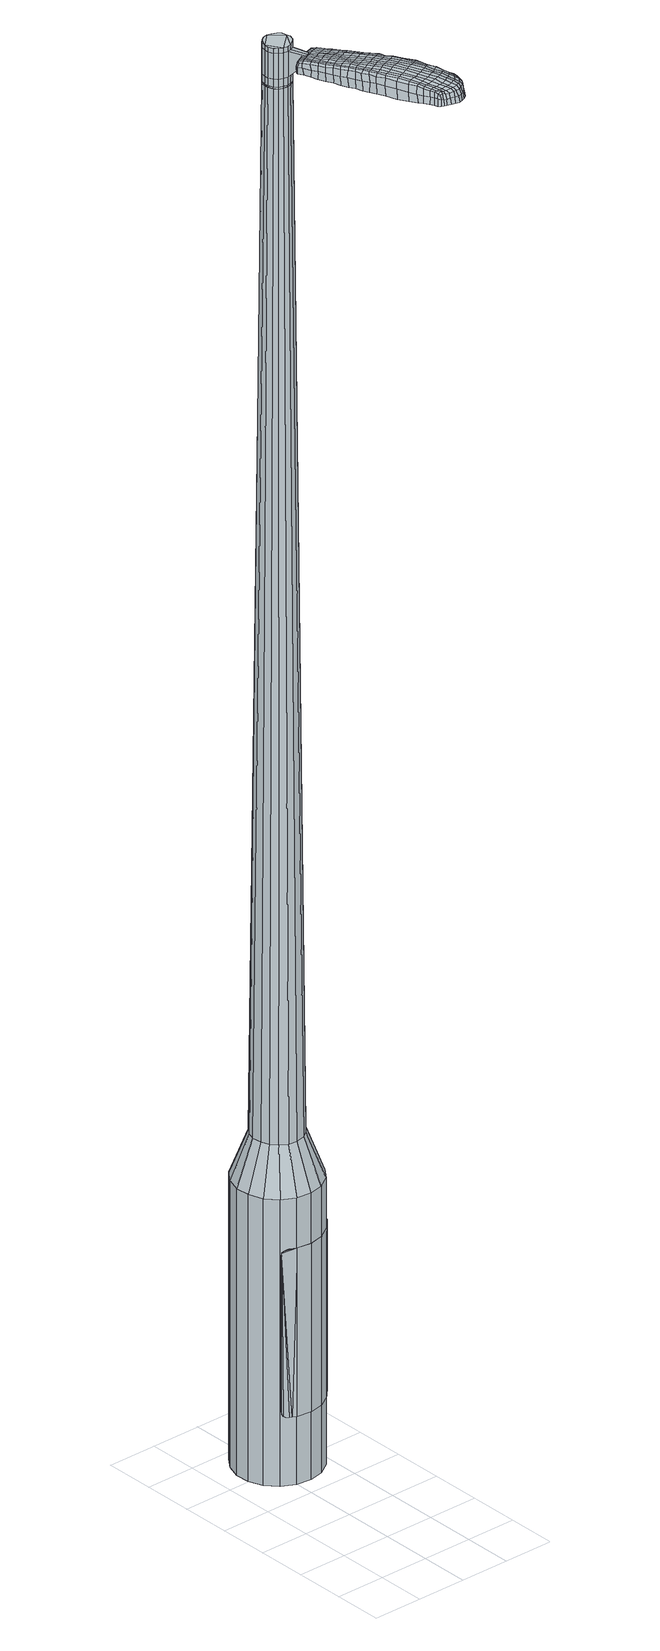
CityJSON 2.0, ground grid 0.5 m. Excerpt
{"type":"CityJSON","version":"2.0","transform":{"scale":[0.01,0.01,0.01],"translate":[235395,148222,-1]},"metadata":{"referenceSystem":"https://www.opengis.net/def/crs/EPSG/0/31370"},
"CityObjects":{
"object1":{"type":"GenericCityObject","attributes":{"cluster":187,"mean_distance_to_centroid":0.19,"new_centroid_x":235395.61,"new_centroid_y":148224.1,"mean_distance_to_camera":10.49,"H1":9.5,"H2":9.31,"Z_final":115.59,"cluster2":-1,"proj_x":235393.12,"proj_y":148225.11,"id_line":90629,"bearing_l":202,"distance":2.68,"orientation":"left","G_obj":292},"geometry":[{"type":"MultiSurface","lod":"2","boundaries":[[[0,1,2,3]],[[1,4,5,2]],[[4,6,7,5]],[[6,8,9,7]],[[8,10,11,9]],[[10,12,13,11]],[[12,14,15,13]],[[14,16,17,15]],[[16,18,19,17]],[[18,20,21,19]],[[20,22,23,21]],[[22,24,25,23]],[[24,26,27,25]],[[26,28,29,27]],[[28,30,31,29]],[[30,32,33,31]],[[32,34,35,33]],[[34,0,3,35]],[[36,37,38,39]],[[38,40,41,42]],[[41,43,42]],[[42,44,45,46]],[[45,47,46]],[[46,48,49,50]],[[49,51,50]],[[42,46,50,38]],[[50,52,39,38]],[[53,36,39]],[[2,5,7,35]],[[7,9,11,15]],[[11,13,15]],[[15,17,19,23]],[[19,21,23]],[[23,25,27,31]],[[27,29,31]],[[15,23,31,7]],[[31,33,35,7]],[[3,2,35]],[[1,0,54,55]],[[0,34,56,54]],[[34,32,57,56]],[[32,30,58,57]],[[30,28,59,58]],[[28,26,60,59]],[[26,24,61,60]],[[24,22,62,61]],[[22,20,63,62]],[[20,18,64,63]],[[18,16,65,64]],[[16,14,66,65]],[[14,12,67,66]],[[12,10,68,67]],[[10,8,69,68]],[[8,6,70,69]],[[6,4,71,70]],[[4,1,55,71]],[[55,54,72,73]],[[54,56,74,72]],[[56,57,75,74]],[[57,58,76,75]],[[58,59,77,76]],[[59,60,78,77]],[[60,61,79,78]],[[61,62,80,79]],[[62,63,81,80]],[[63,64,82,81]],[[64,65,83,82]],[[65,66,84,83]],[[66,67,85,84]],[[67,68,86,85]],[[68,69,87,86]],[[69,70,88,87]],[[70,71,89,88]],[[71,55,73,89]],[[90,91,92,93]],[[94,95,91,90]],[[75,96,95,94]],[[97,98,96,75]],[[77,99,98,97]],[[100,101,99,77]],[[102,103,101,100]],[[80,104,103,102]],[[105,106,104,80]],[[107,108,106,105]],[[109,110,108,107]],[[111,112,110,109]],[[113,114,112,111]],[[115,116,114,113]],[[117,118,116,115]],[[88,119,118,117]],[[89,120,119,88]],[[93,92,120,89]],[[121,122,123,124]],[[125,121,124,126]],[[127,125,126,128]],[[129,127,128,130]],[[131,129,130,132]],[[133,131,132,134]],[[135,133,134,136]],[[137,135,136,138]],[[139,137,138,140]],[[141,139,140,142]],[[143,141,142,144]],[[145,143,144,146]],[[147,145,146,148]],[[149,147,148,150]],[[151,149,150,152]],[[153,151,152,154]],[[73,72,90,93]],[[72,74,94,90]],[[74,75,94]],[[76,97,75]],[[76,77,97]],[[78,100,77]],[[78,79,102,100]],[[79,80,102]],[[81,105,80]],[[81,82,107,105]],[[82,83,109,107]],[[83,84,111,109]],[[84,85,113,111]],[[85,86,115,113]],[[86,87,117,115]],[[87,88,117]],[[73,93,89]],[[155,156,92,91]],[[156,120,92]],[[157,118,119]],[[157,158,116,118]],[[158,159,114,116]],[[159,160,112,114]],[[160,161,110,112]],[[161,162,108,110]],[[162,163,106,108]],[[163,104,106]],[[164,103,104]],[[164,165,101,103]],[[165,99,101]],[[166,98,99]],[[166,96,98]],[[167,95,96]],[[167,155,91,95]],[[39,52,153,168]],[[156,155,169,154]],[[53,39,168,122]],[[155,167,123,169]],[[36,53,122,121]],[[167,96,124,123]],[[37,36,121,125]],[[96,166,126,124]],[[38,37,125,127]],[[166,99,128,126]],[[40,38,127,129]],[[99,165,130,128]],[[41,40,129,131]],[[165,164,132,130]],[[43,41,131,133]],[[164,104,134,132]],[[42,43,133,135]],[[104,163,136,134]],[[44,42,135,137]],[[163,162,138,136]],[[45,44,137,139]],[[162,161,140,138]],[[47,45,139,141]],[[161,160,142,140]],[[46,47,141,143]],[[160,159,144,142]],[[48,46,143,145]],[[159,158,146,144]],[[49,48,145,147]],[[158,157,148,146]],[[51,49,147,149]],[[157,119,150,148]],[[50,51,149,151]],[[119,120,152,150]],[[52,50,151,153]],[[120,156,154,152]],[[153,154,170,171]],[[154,169,172,170]],[[169,123,173,172]],[[123,122,174,173]],[[122,168,175,174]],[[168,153,171,175]],[[176,177,178,179]],[[180,176,179,181]],[[176,180,182,183]],[[177,176,183,184]],[[185,186,187,188]],[[189,185,188,190]],[[185,189,191,192]],[[186,185,192,193]],[[194,195,196,197]],[[198,194,197,199]],[[194,198,200,201]],[[195,194,201,202]],[[203,204,205,206]],[[207,203,206,208]],[[203,207,209,210]],[[204,203,210,211]],[[212,213,214,215]],[[216,212,215,217]],[[212,216,218,219]],[[213,212,219,220]],[[221,222,223,224]],[[225,221,224,226]],[[221,225,227,228]],[[222,221,228,229]],[[230,231,232,233]],[[222,230,233,223]],[[230,222,229,234]],[[231,230,234,235]],[[236,237,238,239]],[[231,236,239,232]],[[236,231,235,240]],[[237,236,240,241]],[[242,180,181,243]],[[237,242,243,238]],[[242,237,241,244]],[[180,242,244,182]],[[245,246,247,248]],[[249,245,248,250]],[[245,249,251,252]],[[246,245,252,253]],[[254,255,256,257]],[[246,254,257,247]],[[254,246,253,258]],[[255,254,258,259]],[[260,261,262,263]],[[255,260,263,256]],[[260,255,259,264]],[[261,260,264,265]],[[266,267,268,269]],[[261,266,269,262]],[[266,261,265,270]],[[267,266,270,271]],[[272,177,184,273]],[[267,272,273,268]],[[272,267,271,274]],[[177,272,274,178]],[[275,276,277,278]],[[279,275,278,280]],[[275,279,281,282]],[[276,275,282,283]],[[284,285,286,287]],[[276,284,287,277]],[[284,276,283,288]],[[285,284,288,289]],[[290,291,292,293]],[[285,290,293,286]],[[290,285,289,294]],[[291,290,294,295]],[[296,189,190,297]],[[291,296,297,292]],[[296,291,295,298]],[[189,296,298,191]],[[299,300,301,302]],[[303,299,302,304]],[[299,303,305,306]],[[300,299,306,307]],[[308,309,310,311]],[[300,308,311,301]],[[308,300,307,312]],[[309,308,312,313]],[[314,315,316,317]],[[309,314,317,310]],[[314,309,313,318]],[[315,314,318,319]],[[320,321,322,323]],[[315,320,323,316]],[[320,315,319,324]],[[321,320,324,325]],[[326,186,193,327]],[[321,326,327,322]],[[326,321,325,328]],[[186,326,328,187]],[[329,215,214,330]],[[331,329,330,332]],[[329,331,333,334]],[[215,329,334,217]],[[335,331,332,336]],[[337,335,336,338]],[[335,337,339,340]],[[331,335,340,333]],[[341,337,338,342]],[[343,341,342,344]],[[341,343,345,346]],[[337,341,346,339]],[[347,343,344,348]],[[349,347,348,350]],[[347,349,351,352]],[[343,347,352,345]],[[353,349,350,354]],[[204,353,354,205]],[[353,204,211,355]],[[349,353,355,351]],[[356,357,202,201]],[[358,356,201,200]],[[356,358,359,360]],[[357,356,360,361]],[[362,363,361,360]],[[364,362,360,359]],[[362,364,365,366]],[[363,362,366,367]],[[368,369,367,366]],[[370,368,366,365]],[[368,370,371,372]],[[369,368,372,373]],[[374,375,373,372]],[[376,374,372,371]],[[374,376,209,207]],[[375,374,207,208]],[[377,378,379,380]],[[279,377,380,281]],[[377,279,280,381]],[[378,377,381,382]],[[383,198,199,384]],[[378,383,384,379]],[[383,378,382,385]],[[198,383,385,200]],[[386,387,388,389]],[[225,386,389,227]],[[386,225,226,390]],[[387,386,390,391]],[[392,393,394,395]],[[387,392,395,388]],[[392,387,391,396]],[[393,392,396,397]],[[398,195,202,399]],[[393,398,399,394]],[[398,393,397,400]],[[195,398,400,196]],[[401,402,403,404]],[[183,401,404,184]],[[401,183,182,405]],[[402,401,405,406]],[[407,408,409,410]],[[402,407,410,403]],[[407,402,406,411]],[[408,407,411,412]],[[413,206,205,414]],[[408,413,414,409]],[[413,408,412,415]],[[206,413,415,208]],[[416,417,418,419]],[[188,416,419,190]],[[416,188,187,420]],[[417,416,420,421]],[[422,210,209,423]],[[417,422,423,418]],[[422,417,421,424]],[[210,422,424,211]],[[425,426,427,428]],[[303,425,428,305]],[[425,303,304,429]],[[426,425,429,430]],[[431,216,217,432]],[[426,431,432,427]],[[431,426,430,433]],[[216,431,433,218]],[[434,435,436,437]],[[249,434,437,251]],[[434,249,250,438]],[[435,434,438,439]],[[440,441,442,443]],[[435,440,443,436]],[[440,435,439,444]],[[441,440,444,445]],[[446,213,220,447]],[[441,446,447,442]],[[446,441,445,448]],[[213,446,448,214]],[[449,450,439,438]],[[248,449,438,250]],[[449,248,247,451]],[[450,449,451,452]],[[453,454,445,444]],[[450,453,444,439]],[[453,450,452,455]],[[454,453,455,456]],[[457,330,214,448]],[[454,457,448,445]],[[457,454,456,458]],[[330,457,458,332]],[[459,460,461,462]],[[306,459,462,307]],[[459,306,305,428]],[[460,459,428,427]],[[463,334,333,464]],[[460,463,464,461]],[[463,460,427,432]],[[334,463,432,217]],[[465,466,452,451]],[[257,465,451,247]],[[465,257,256,467]],[[466,465,467,468]],[[469,470,456,455]],[[466,469,455,452]],[[469,466,468,471]],[[470,469,471,472]],[[473,336,332,458]],[[470,473,458,456]],[[473,470,472,474]],[[336,473,474,338]],[[475,476,477,478]],[[312,475,478,313]],[[475,312,307,462]],[[476,475,462,461]],[[479,340,339,480]],[[476,479,480,477]],[[479,476,461,464]],[[340,479,464,333]],[[481,482,468,467]],[[263,481,467,256]],[[481,263,262,483]],[[482,481,483,484]],[[485,486,472,471]],[[482,485,471,468]],[[485,482,484,487]],[[486,485,487,488]],[[489,342,338,474]],[[486,489,474,472]],[[489,486,488,490]],[[342,489,490,344]],[[491,492,493,494]],[[318,491,494,319]],[[491,318,313,478]],[[492,491,478,477]],[[495,346,345,496]],[[492,495,496,493]],[[495,492,477,480]],[[346,495,480,339]],[[497,498,484,483]],[[269,497,483,262]],[[497,269,268,499]],[[498,497,499,500]],[[501,502,488,487]],[[498,501,487,484]],[[501,498,500,503]],[[502,501,503,504]],[[505,348,344,490]],[[502,505,490,488]],[[505,502,504,506]],[[348,505,506,350]],[[507,508,509,510]],[[324,507,510,325]],[[507,324,319,494]],[[508,507,494,493]],[[511,352,351,512]],[[508,511,512,509]],[[511,508,493,496]],[[352,511,496,345]],[[513,514,500,499]],[[273,513,499,268]],[[513,273,184,404]],[[514,513,404,403]],[[515,516,504,503]],[[514,515,503,500]],[[515,514,403,410]],[[516,515,410,409]],[[517,354,350,506]],[[516,517,506,504]],[[517,516,409,414]],[[354,517,414,205]],[[518,519,421,420]],[[328,518,420,187]],[[518,328,325,510]],[[519,518,510,509]],[[520,355,211,424]],[[519,520,424,421]],[[520,519,509,512]],[[355,520,512,351]],[[521,522,382,381]],[[278,521,381,280]],[[521,278,277,523]],[[522,521,523,524]],[[525,358,200,385]],[[522,525,385,382]],[[525,522,524,526]],[[358,525,526,359]],[[527,528,529,530]],[[228,527,530,229]],[[527,228,227,389]],[[528,527,389,388]],[[531,532,533,534]],[[528,531,534,529]],[[531,528,388,395]],[[532,531,395,394]],[[535,357,361,536]],[[532,535,536,533]],[[535,532,394,399]],[[357,535,399,202]],[[537,538,524,523]],[[287,537,523,277]],[[537,287,286,539]],[[538,537,539,540]],[[541,364,359,526]],[[538,541,526,524]],[[541,538,540,542]],[[364,541,542,365]],[[543,544,545,546]],[[234,543,546,235]],[[543,234,229,530]],[[544,543,530,529]],[[547,548,549,550]],[[544,547,550,545]],[[547,544,529,534]],[[548,547,534,533]],[[551,363,367,552]],[[548,551,552,549]],[[551,548,533,536]],[[363,551,536,361]],[[553,554,540,539]],[[293,553,539,286]],[[553,293,292,555]],[[554,553,555,556]],[[557,370,365,542]],[[554,557,542,540]],[[557,554,556,558]],[[370,557,558,371]],[[559,560,561,562]],[[240,559,562,241]],[[559,240,235,546]],[[560,559,546,545]],[[563,564,565,566]],[[560,563,566,561]],[[563,560,545,550]],[[564,563,550,549]],[[567,369,373,568]],[[564,567,568,565]],[[567,564,549,552]],[[369,567,552,367]],[[569,570,556,555]],[[297,569,555,292]],[[569,297,190,419]],[[570,569,419,418]],[[571,376,371,558]],[[570,571,558,556]],[[571,570,418,423]],[[376,571,423,209]],[[572,573,406,405]],[[244,572,405,182]],[[572,244,241,562]],[[573,572,562,561]],[[574,575,412,411]],[[573,574,411,406]],[[574,573,561,566]],[[575,574,566,565]],[[576,375,208,415]],[[575,576,415,412]],[[576,575,565,568]],[[375,576,568,373]],[[577,578,579,580]],[[580,579,581,582]],[[583,581,579,584]],[[584,579,578,585]],[[586,587,588,589]],[[589,588,590,591]],[[592,590,588,593]],[[593,588,587,594]],[[595,596,597,598]],[[598,597,599,600]],[[601,599,597,602]],[[602,597,596,603]],[[604,605,606,607]],[[607,606,608,609]],[[610,608,606,611]],[[611,606,605,612]],[[613,614,615,616]],[[616,615,617,618]],[[619,617,615,620]],[[620,615,614,621]],[[622,623,624,625]],[[625,624,626,627]],[[628,626,624,629]],[[629,624,623,630]],[[631,632,633,634]],[[634,633,623,622]],[[630,623,633,635]],[[635,633,632,636]],[[637,638,639,640]],[[640,639,632,631]],[[636,632,639,641]],[[641,639,638,642]],[[582,581,643,644]],[[644,643,638,637]],[[642,638,643,645]],[[645,643,581,583]],[[646,647,648,649]],[[649,648,650,651]],[[652,650,648,653]],[[653,648,647,654]],[[655,656,657,658]],[[658,657,647,646]],[[654,647,657,659]],[[659,657,656,660]],[[661,662,663,664]],[[664,663,656,655]],[[660,656,663,665]],[[665,663,662,666]],[[667,668,669,670]],[[670,669,662,661]],[[666,662,669,671]],[[671,669,668,672]],[[585,578,673,674]],[[674,673,668,667]],[[672,668,673,675]],[[675,673,578,577]],[[676,677,678,679]],[[679,678,680,681]],[[682,680,678,683]],[[683,678,677,684]],[[685,686,687,688]],[[688,687,677,676]],[[684,677,687,689]],[[689,687,686,690]],[[691,692,693,694]],[[694,693,686,685]],[[690,686,693,695]],[[695,693,692,696]],[[591,590,697,698]],[[698,697,692,691]],[[696,692,697,699]],[[699,697,590,592]],[[700,701,702,703]],[[703,702,704,705]],[[706,704,702,707]],[[707,702,701,708]],[[709,710,711,712]],[[712,711,701,700]],[[708,701,711,713]],[[713,711,710,714]],[[715,716,717,718]],[[718,717,710,709]],[[714,710,717,719]],[[719,717,716,720]],[[721,722,723,724]],[[724,723,716,715]],[[720,716,723,725]],[[725,723,722,726]],[[594,587,727,728]],[[728,727,722,721]],[[726,722,727,729]],[[729,727,587,586]],[[613,616,730,731]],[[731,730,732,733]],[[734,732,730,735]],[[735,730,616,618]],[[733,732,736,737]],[[737,736,738,739]],[[740,738,736,741]],[[741,736,732,734]],[[739,738,742,743]],[[743,742,744,745]],[[746,744,742,747]],[[747,742,738,740]],[[745,744,748,749]],[[749,748,750,751]],[[752,750,748,753]],[[753,748,744,746]],[[751,750,754,755]],[[755,754,605,604]],[[612,605,754,756]],[[756,754,750,752]],[[603,757,758,602]],[[602,758,759,601]],[[760,759,758,761]],[[761,758,757,762]],[[762,763,764,761]],[[761,764,765,760]],[[766,765,764,767]],[[767,764,763,768]],[[768,769,770,767]],[[767,770,771,766]],[[772,771,770,773]],[[773,770,769,774]],[[774,775,776,773]],[[773,776,777,772]],[[610,777,776,608]],[[608,776,775,609]],[[778,779,780,781]],[[781,780,680,682]],[[681,680,780,782]],[[782,780,779,783]],[[600,599,784,785]],[[785,784,779,778]],[[783,779,784,786]],[[786,784,599,601]],[[787,788,789,790]],[[790,789,626,628]],[[627,626,789,791]],[[791,789,788,792]],[[793,794,795,796]],[[796,795,788,787]],[[792,788,795,797]],[[797,795,794,798]],[[603,596,799,800]],[[800,799,794,793]],[[798,794,799,801]],[[801,799,596,595]],[[802,803,804,805]],[[805,804,584,585]],[[583,584,804,806]],[[806,804,803,807]],[[808,809,810,811]],[[811,810,803,802]],[[807,803,810,812]],[[812,810,809,813]],[[604,607,814,815]],[[815,814,809,808]],[[813,809,814,816]],[[816,814,607,609]],[[817,818,819,820]],[[820,819,589,591]],[[586,589,819,821]],[[821,819,818,822]],[[610,611,823,824]],[[824,823,818,817]],[[822,818,823,825]],[[825,823,611,612]],[[826,827,828,829]],[[829,828,704,706]],[[704,828,705]],[[705,828,827,830]],[[618,617,831,832]],[[832,831,827,826]],[[830,827,831,833]],[[833,831,617,619]],[[834,835,836]],[[836,835,650,652]],[[651,650,835,837]],[[838,839,840,841]],[[841,840,835,834]],[[837,835,840,842]],[[842,840,839,843]],[[621,614,844,845]],[[845,844,839,838]],[[843,839,844,846]],[[846,844,614,613]],[[847,848,837]],[[837,848,649,651]],[[646,649,848,849]],[[848,847,849]],[[843,850,851,842]],[[842,851,847,837]],[[849,847,851,852]],[[852,851,850,853]],[[613,731,171,846]],[[846,171,850,843]],[[853,850,171,854]],[[854,171,731,733]],[[855,856,857,858]],[[858,857,707,708]],[[706,707,857,829]],[[829,857,856,826]],[[734,735,859,860]],[[860,859,856,855]],[[826,856,859,832]],[[832,859,735,618]],[[861,862,849]],[[849,862,658,646]],[[655,658,862,863]],[[863,862,861,864]],[[853,865,866,852]],[[852,866,861,849]],[[864,861,866,867]],[[867,866,865,868]],[[733,737,869,854]],[[854,869,865,853]],[[868,865,869,870]],[[870,869,737,739]],[[871,872,873,874]],[[874,873,713,714]],[[708,713,873,858]],[[858,873,872,855]],[[740,741,875,876]],[[876,875,872,871]],[[855,872,875,860]],[[860,875,741,734]],[[864,877,878,863]],[[863,878,664,655]],[[661,664,878,879]],[[879,878,877,880]],[[868,881,882,867]],[[867,882,877,864]],[[880,877,882,883]],[[883,882,881,884]],[[739,743,885,870]],[[870,885,881,868]],[[884,881,885,886]],[[886,885,743,745]],[[887,888,889,890]],[[890,889,719,720]],[[714,719,889,874]],[[874,889,888,871]],[[746,747,891,892]],[[892,891,888,887]],[[871,888,891,876]],[[876,891,747,740]],[[880,893,894,879]],[[879,894,670,661]],[[667,670,894,895]],[[895,894,893,896]],[[884,897,898,883]],[[883,898,893,880]],[[896,893,898,899]],[[899,898,897,900]],[[745,749,901,886]],[[886,901,897,884]],[[900,897,901,902]],[[902,901,749,751]],[[903,904,905,906]],[[906,905,725,726]],[[720,725,905,890]],[[890,905,904,887]],[[752,753,907,908]],[[908,907,904,903]],[[887,904,907,892]],[[892,907,753,746]],[[896,909,910,895]],[[895,910,674,667]],[[585,674,910,805]],[[805,910,909,802]],[[900,911,912,899]],[[899,912,909,896]],[[802,909,912,811]],[[811,912,911,808]],[[751,755,913,902]],[[902,913,911,900]],[[808,911,913,815]],[[815,913,755,604]],[[822,914,915,821]],[[821,915,729,586]],[[726,729,915,906]],[[906,915,914,903]],[[612,756,916,825]],[[825,916,914,822]],[[903,914,916,908]],[[908,916,756,752]],[[783,917,918,782]],[[782,918,679,681]],[[676,679,918,919]],[[919,918,917,920]],[[601,759,921,786]],[[786,921,917,783]],[[920,917,921,922]],[[922,921,759,760]],[[923,924,925,926]],[[926,925,629,630]],[[628,629,925,790]],[[790,925,924,787]],[[927,928,929,930]],[[930,929,924,923]],[[787,924,929,796]],[[796,929,928,793]],[[762,757,931,932]],[[932,931,928,927]],[[793,928,931,800]],[[800,931,757,603]],[[920,933,934,919]],[[919,934,688,676]],[[685,688,934,935]],[[935,934,933,936]],[[760,765,937,922]],[[922,937,933,920]],[[936,933,937,938]],[[938,937,765,766]],[[939,940,941,942]],[[942,941,635,636]],[[630,635,941,926]],[[926,941,940,923]],[[943,944,945,946]],[[946,945,940,939]],[[923,940,945,930]],[[930,945,944,927]],[[768,763,947,948]],[[948,947,944,943]],[[927,944,947,932]],[[932,947,763,762]],[[936,949,950,935]],[[935,950,694,685]],[[691,694,950,951]],[[951,950,949,952]],[[766,771,953,938]],[[938,953,949,936]],[[952,949,953,954]],[[954,953,771,772]],[[955,956,957,958]],[[958,957,641,642]],[[636,641,957,942]],[[942,957,956,939]],[[959,960,961,962]],[[962,961,956,955]],[[939,956,961,946]],[[946,961,960,943]],[[774,769,963,964]],[[964,963,960,959]],[[943,960,963,948]],[[948,963,769,768]],[[952,965,966,951]],[[951,966,698,691]],[[591,698,966,820]],[[820,966,965,817]],[[772,777,967,954]],[[954,967,965,952]],[[817,965,967,824]],[[824,967,777,610]],[[807,968,969,806]],[[806,969,645,583]],[[642,645,969,958]],[[958,969,968,955]],[[813,970,971,812]],[[812,971,968,807]],[[955,968,971,962]],[[962,971,970,959]],[[609,775,972,816]],[[816,972,970,813]],[[959,970,972,964]],[[964,972,775,774]],[[577,580,179,178]],[[580,582,181,179]],[[592,593,192,191]],[[593,594,193,192]],[[595,598,197,196]],[[598,600,199,197]],[[619,620,219,218]],[[620,621,220,219]],[[622,625,224,223]],[[625,627,226,224]],[[631,634,233,232]],[[634,622,223,233]],[[637,640,239,238]],[[640,631,232,239]],[[582,644,243,181]],[[644,637,238,243]],[[652,653,252,251]],[[653,654,253,252]],[[654,659,258,253]],[[659,660,259,258]],[[660,665,264,259]],[[665,666,265,264]],[[666,671,270,265]],[[671,672,271,270]],[[672,675,274,271]],[[675,577,178,274]],[[682,683,282,281]],[[683,684,283,282]],[[684,689,288,283]],[[689,690,289,288]],[[690,695,294,289]],[[695,696,295,294]],[[696,699,298,295]],[[699,592,191,298]],[[700,703,302,301]],[[703,705,304,302]],[[709,712,311,310]],[[712,700,301,311]],[[715,718,317,316]],[[718,709,310,317]],[[721,724,323,322]],[[724,715,316,323]],[[594,728,327,193]],[[728,721,322,327]],[[778,781,380,379]],[[781,682,281,380]],[[600,785,384,199]],[[785,778,379,384]],[[627,791,390,226]],[[791,792,391,390]],[[792,797,396,391]],[[797,798,397,396]],[[798,801,400,397]],[[801,595,196,400]],[[705,429,304]],[[705,830,430,429]],[[830,833,433,430]],[[833,619,218,433]],[[834,836,437,436]],[[836,652,251,437]],[[838,841,443,442]],[[841,834,436,443]],[[621,845,447,220]],[[845,838,442,447]],[[973,974,975,976]],[[977,978,976,975]],[[979,980,981,982]],[[983,984,985,986]],[[974,987,988,975]],[[989,977,975,988]],[[990,979,982,991]],[[992,993,984,983]],[[987,994,995,988]],[[995,996,989,988]],[[997,990,991,998]],[[999,993,992,1000]],[[994,1001,1002,995]],[[1002,1003,996,995]],[[1004,997,998,1005]],[[1006,999,1000,1007]],[[1008,1009,1010,1011]],[[1012,1013,1009,1008]],[[1012,1014,1015,1013]],[[1014,1016,1017,1015]],[[1018,1019,1020,1021]],[[1022,1023,1019,1018]],[[1024,1025,1023,1022]],[[1026,1027,1025,1024]],[[1021,1010,1009,1018]],[[1018,1009,1013,1022]],[[1013,1015,1024,1022]],[[1015,1017,1026,1024]],[[982,981,978,977]],[[991,982,977,989]],[[996,998,991,989]],[[1003,1005,998,996]],[[983,986,980,979]],[[992,983,979,990]],[[1000,992,990,997]],[[1007,1000,997,1004]],[[984,1008,1011,985]],[[993,1012,1008,984]],[[1014,1012,993,999]],[[1016,1014,999,1006]],[[1028,1029,1030,1031]],[[1030,1032,1033,1034]],[[1030,1034,1035,1036]],[[1030,1036,1031]],[[1037,1028,1031,1038]],[[1039,1038,1031,1040]],[[1041,1040,1031]],[[1042,1030,1029,1043]],[[1044,1042,1043,1045]],[[1046,1044,1045,1047]],[[1048,1046,1047,1049]],[[1050,1048,1049,1051]],[[1051,1052,1053,1054]],[[1051,1054,1055,1056]],[[1051,1056,1057,1058]],[[1057,1059,1060,1061]],[[1057,1061,1062,1063]],[[1057,1063,1058]],[[1051,1058,1050]],[[1064,1065,1029,1028]],[[1066,1067,1032,1030]],[[1068,1069,1041,1031]],[[1065,1070,1043,1029]],[[1071,1066,1030,1042]],[[1070,1072,1045,1043]],[[1073,1071,1042,1044]],[[1072,1074,1047,1045]],[[1075,1073,1044,1046]],[[1074,1076,1049,1047]],[[1077,1075,1046,1048]],[[1076,1078,1051,1049]],[[1079,1077,1048,1050]],[[1078,1080,1052,1051]],[[1081,1082,1059,1057]],[[1083,1079,1050,1058]],[[1053,1052,1080,1084]],[[1054,1053,1084,1085]],[[1055,1054,1085,1086]],[[1056,1055,1086,1087]],[[1057,1056,1087,1081]],[[1088,1064,1028,1037]],[[1089,1088,1037,1038]],[[1090,1089,1038,1039]],[[1091,1090,1039,1040]],[[1069,1091,1040,1041]],[[1033,1032,1067,1092]],[[1060,1059,1082,1093]],[[1034,1033,1092,1094]],[[1035,1034,1094,1095]],[[1036,1035,1095,1096]],[[1031,1036,1096,1068]],[[1061,1060,1093,1097]],[[1062,1061,1097,1098]],[[1063,1062,1098,1099]],[[1058,1063,1099,1083]]]}]}
},
"vertices":[
[79,170,384],[65,167,384],[65,167,96],[79,170,96],[50,169,384],[50,169,96],[37,176,384],[37,176,96],[27,187,384],[27,187,96],[22,201,384],[22,201,96],[21,215,384],[21,215,96],[26,229,384],[26,229,96],[35,241,384],[35,241,96],[47,249,384],[47,249,96],[62,252,384],[62,252,96],[76,250,384],[76,250,96],[89,243,384],[89,243,96],[99,232,384],[99,232,96],[105,218,384],[105,218,96],[105,204,384],[105,204,96],[101,190,384],[101,190,96],[92,178,384],[92,178,96],[75,203,1524],[77,208,1524],[76,212,1524],[68,197,1524],[75,217,1524],[72,220,1524],[63,223,1524],[67,222,1524],[58,222,1524],[54,219,1524],[50,211,1524],[51,216,1524],[50,207,1524],[52,202,1524],[59,197,1524],[55,199,1524],[64,196,1524],[72,199,1524],[73,186,429],[64,184,429],[80,191,429],[86,198,429],[88,206,429],[88,215,429],[85,223,429],[79,229,429],[71,233,429],[62,235,429],[54,233,429],[46,228,429],[41,221,429],[38,213,429],[39,204,429],[42,196,429],[48,190,429],[55,185,429],[68,197,1483],[64,196,1483],[72,199,1483],[75,203,1483],[77,208,1483],[76,212,1483],[75,217,1483],[72,220,1483],[67,222,1483],[63,223,1483],[58,222,1483],[54,219,1483],[51,216,1483],[50,211,1483],[50,207,1483],[52,202,1483],[55,199,1483],[59,197,1483],[68,198,1483],[68,198,1485],[64,197,1485],[64,197,1483],[72,200,1483],[72,200,1485],[75,203,1485],[76,208,1483],[76,208,1485],[76,212,1485],[74,216,1483],[74,216,1485],[71,220,1483],[71,220,1485],[67,222,1485],[63,222,1483],[63,222,1485],[58,221,1483],[58,221,1485],[55,219,1483],[55,219,1485],[52,215,1483],[52,215,1485],[51,211,1483],[51,211,1485],[51,207,1483],[51,207,1485],[52,203,1483],[52,203,1485],[55,199,1485],[59,197,1485],[75,203,1519],[72,199,1519],[72,199,1493],[75,203,1493],[77,208,1519],[77,208,1493],[76,212,1519],[76,212,1493],[75,217,1519],[75,217,1493],[72,220,1519],[72,220,1493],[67,222,1519],[67,222,1493],[63,223,1519],[63,223,1493],[58,222,1519],[58,222,1493],[54,219,1519],[54,219,1493],[51,216,1519],[51,216,1493],[50,211,1519],[50,211,1493],[50,207,1519],[50,207,1493],[52,202,1519],[52,202,1493],[55,199,1519],[55,199,1493],[59,197,1519],[59,197,1493],[64,196,1519],[64,196,1493],[68,197,1485],[64,196,1485],[52,202,1485],[50,207,1485],[50,211,1485],[51,216,1485],[54,219,1485],[58,222,1485],[63,223,1485],[72,220,1485],[75,217,1485],[77,208,1485],[72,199,1485],[68,197,1519],[68,197,1493],[72,178,1513],[72,178,1518],[75,180,1513],[78,181,1513],[78,181,1518],[75,180,1518],[85,104,1519],[83,110,1518],[82,109,1509],[84,102,1510],[88,96,1519],[87,94,1510],[89,97,1526],[86,105,1525],[84,112,1525],[121,118,1519],[118,124,1518],[116,125,1525],[119,118,1525],[124,110,1519],[122,110,1526],[126,109,1510],[123,117,1510],[120,124,1509],[132,43,1519],[129,42,1519],[129,41,1513],[132,42,1513],[135,46,1519],[136,45,1513],[135,47,1524],[131,45,1524],[128,43,1524],[104,112,1530],[101,119,1529],[98,118,1529],[101,111,1530],[108,103,1531],[104,102,1531],[111,105,1530],[108,113,1530],[105,120,1529],[74,187,1512],[71,186,1512],[72,185,1517],[74,186,1517],[77,188,1512],[77,187,1517],[77,187,1506],[74,186,1506],[71,185,1506],[108,49,1519],[107,52,1519],[106,51,1512],[107,48,1512],[110,47,1518],[109,46,1512],[110,48,1522],[109,50,1523],[108,53,1524],[105,56,1519],[102,61,1519],[101,60,1512],[104,55,1512],[106,57,1524],[103,62,1525],[99,67,1519],[96,74,1519],[95,72,1511],[99,65,1511],[101,68,1526],[97,75,1526],[92,85,1519],[91,83,1510],[93,86,1526],[61,174,1513],[64,166,1513],[64,168,1518],[62,175,1517],[60,179,1512],[61,178,1516],[59,178,1506],[61,172,1507],[63,165,1507],[66,159,1514],[68,152,1515],[69,153,1520],[67,160,1519],[65,158,1507],[68,151,1507],[71,145,1515],[73,138,1516],[74,139,1522],[72,146,1521],[70,143,1508],[72,136,1508],[75,131,1517],[78,124,1517],[79,125,1524],[77,132,1523],[75,129,1508],[77,122,1509],[80,117,1518],[81,119,1524],[79,115,1509],[142,62,1519],[141,65,1519],[140,65,1524],[141,62,1523],[142,59,1518],[141,60,1522],[144,59,1512],[143,61,1512],[143,65,1512],[140,70,1519],[138,75,1519],[136,75,1525],[138,70,1524],[141,69,1512],[140,75,1512],[136,81,1519],[133,88,1519],[132,89,1526],[134,81,1526],[138,80,1511],[135,88,1511],[129,99,1519],[127,99,1526],[131,98,1510],[89,185,1513],[93,178,1513],[94,177,1507],[91,184,1507],[87,190,1512],[88,189,1506],[86,189,1516],[88,185,1517],[91,178,1518],[96,171,1514],[99,164,1515],[101,164,1507],[97,171,1507],[94,171,1519],[98,165,1520],[102,158,1515],[105,151,1516],[107,150,1508],[104,157,1508],[101,158,1521],[104,151,1522],[109,144,1517],[112,137,1517],[114,137,1509],[110,144,1508],[107,144,1523],[110,138,1524],[115,131,1518],[117,130,1509],[113,131,1524],[76,181,1519],[74,180,1519],[79,174,1520],[77,173,1520],[82,175,1520],[79,182,1519],[82,167,1522],[79,166,1522],[85,160,1523],[82,159,1523],[87,161,1523],[85,168,1521],[87,153,1524],[85,152,1524],[90,146,1525],[87,145,1525],[93,147,1525],[90,154,1524],[93,139,1526],[90,138,1526],[96,132,1527],[93,131,1527],[99,134,1527],[96,140,1526],[99,126,1528],[96,124,1528],[102,127,1528],[130,47,1527],[127,46,1527],[134,50,1526],[132,54,1527],[129,52,1528],[125,50,1528],[126,58,1529],[123,56,1529],[130,60,1528],[127,66,1530],[124,64,1530],[120,63,1530],[121,71,1531],[117,70,1531],[124,73,1530],[121,81,1531],[117,80,1531],[114,78,1531],[112,92,1531],[109,90,1531],[116,93,1531],[142,57,1518],[141,54,1519],[142,54,1513],[143,57,1513],[141,58,1523],[140,55,1523],[138,50,1519],[139,49,1513],[138,51,1524],[112,46,1518],[114,44,1518],[114,46,1523],[112,47,1523],[111,44,1513],[113,43,1513],[117,43,1519],[121,42,1519],[121,43,1524],[117,44,1523],[117,42,1513],[121,41,1513],[125,41,1519],[124,43,1524],[125,40,1513],[87,106,1528],[89,106,1528],[87,113,1528],[85,113,1527],[90,98,1528],[92,98,1529],[92,107,1529],[95,108,1530],[92,115,1529],[89,114,1528],[95,99,1529],[98,100,1530],[98,110,1530],[95,116,1529],[101,101,1531],[117,118,1528],[115,117,1529],[119,109,1529],[121,110,1528],[114,124,1527],[112,123,1528],[112,115,1529],[115,107,1530],[109,122,1528],[85,191,1512],[83,190,1512],[83,189,1517],[85,190,1517],[86,191,1506],[84,190,1506],[80,189,1512],[80,188,1517],[81,189,1506],[60,181,1512],[62,182,1512],[61,181,1506],[60,180,1506],[61,180,1517],[63,181,1517],[64,183,1512],[66,184,1512],[66,183,1506],[64,182,1506],[65,182,1517],[67,183,1517],[69,185,1512],[69,184,1506],[69,184,1517],[63,175,1519],[65,176,1519],[66,168,1520],[67,169,1520],[67,177,1519],[69,178,1519],[69,170,1520],[72,171,1520],[71,179,1519],[74,172,1520],[87,185,1519],[85,184,1519],[88,177,1520],[90,178,1520],[82,183,1519],[85,176,1520],[68,161,1521],[70,162,1521],[70,154,1522],[72,155,1522],[72,163,1521],[74,164,1521],[74,156,1522],[77,157,1523],[77,165,1522],[79,158,1523],[93,171,1521],[91,170,1521],[94,164,1522],[96,164,1522],[88,169,1521],[91,162,1522],[73,147,1523],[75,148,1523],[75,140,1524],[77,141,1524],[77,149,1523],[79,150,1524],[79,142,1525],[82,143,1525],[82,151,1524],[85,144,1525],[99,158,1523],[97,157,1523],[100,150,1524],[102,151,1524],[94,156,1524],[97,149,1525],[78,133,1525],[80,134,1525],[80,126,1526],[82,127,1526],[82,135,1526],[85,136,1526],[84,128,1527],[87,129,1527],[87,137,1526],[90,130,1527],[105,144,1525],[103,143,1525],[106,137,1526],[108,138,1526],[100,142,1526],[103,135,1527],[83,119,1527],[84,120,1527],[87,121,1527],[90,122,1528],[93,123,1528],[112,131,1527],[109,130,1527],[106,128,1528],[140,60,1525],[139,58,1525],[139,64,1526],[138,61,1526],[137,54,1526],[135,58,1527],[111,49,1525],[113,48,1525],[111,51,1526],[109,52,1525],[116,47,1525],[120,46,1526],[118,50,1527],[114,50,1526],[123,46,1526],[121,50,1527],[137,69,1526],[136,66,1527],[135,74,1527],[134,72,1528],[133,63,1528],[131,69,1529],[107,57,1526],[109,56,1527],[106,62,1528],[104,62,1527],[112,55,1527],[115,55,1528],[113,62,1529],[109,62,1528],[119,55,1528],[116,62,1530],[133,80,1528],[132,79,1529],[130,88,1528],[128,86,1529],[128,76,1529],[125,84,1530],[102,68,1528],[104,68,1528],[101,76,1529],[99,76,1528],[107,68,1529],[110,68,1530],[107,76,1530],[104,76,1530],[114,69,1530],[110,77,1531],[126,99,1529],[124,97,1529],[120,95,1530],[95,87,1528],[97,87,1529],[99,87,1530],[102,88,1530],[106,89,1531],[84,109,1509],[84,111,1518],[87,104,1518],[86,102,1509],[90,96,1519],[89,94,1510],[91,98,1525],[88,106,1525],[85,112,1525],[114,124,1525],[116,123,1518],[119,117,1518],[117,117,1525],[122,109,1519],[121,109,1525],[124,108,1510],[121,116,1509],[118,123,1509],[128,43,1513],[128,44,1519],[131,45,1519],[131,44,1513],[134,47,1519],[134,47,1513],[133,49,1524],[130,47,1524],[127,45,1524],[99,117,1528],[101,118,1528],[104,112,1529],[101,110,1529],[108,103,1529],[105,102,1529],[111,105,1529],[107,113,1529],[105,120,1528],[72,183,1516],[72,184,1512],[75,185,1512],[75,184,1516],[77,186,1512],[77,185,1516],[78,185,1506],[75,184,1506],[72,183,1506],[108,52,1512],[108,53,1519],[110,50,1518],[109,49,1512],[111,49,1518],[110,47,1512],[112,50,1522],[111,51,1523],[109,54,1523],[103,61,1512],[104,62,1519],[106,57,1519],[105,56,1512],[107,58,1524],[105,63,1525],[97,73,1511],[98,75,1519],[101,68,1519],[100,66,1511],[102,69,1525],[99,76,1526],[94,85,1519],[93,84,1510],[95,87,1526],[66,168,1518],[66,167,1513],[63,174,1513],[64,175,1517],[62,179,1512],[63,178,1515],[61,178,1506],[63,173,1506],[65,166,1507],[71,154,1520],[70,153,1514],[68,160,1514],[69,161,1519],[67,158,1507],[69,151,1507],[76,140,1522],[75,139,1516],[73,146,1515],[74,147,1521],[72,144,1508],[74,137,1508],[81,126,1523],[80,125,1517],[77,132,1516],[78,133,1522],[76,130,1508],[79,123,1508],[82,118,1517],[83,119,1524],[81,116,1509],[138,65,1523],[139,65,1519],[140,62,1518],[139,61,1523],[140,60,1518],[139,60,1522],[142,59,1512],[141,61,1512],[141,64,1512],[135,75,1525],[136,75,1519],[138,69,1519],[136,69,1524],[139,69,1512],[138,74,1512],[130,88,1526],[131,88,1519],[134,80,1519],[133,80,1525],[136,80,1511],[133,87,1511],[127,98,1519],[125,99,1526],[129,98,1510],[92,177,1507],[91,177,1513],[88,184,1513],[89,183,1506],[85,188,1512],[86,188,1506],[85,187,1515],[87,184,1517],[90,177,1518],[99,163,1507],[97,163,1514],[94,170,1514],[96,170,1507],[93,170,1519],[96,164,1520],[105,149,1508],[104,150,1516],[101,157,1515],[102,156,1508],[99,157,1521],[102,150,1522],[112,136,1508],[110,137,1517],[107,143,1516],[109,143,1508],[105,144,1522],[108,137,1523],[113,130,1517],[115,129,1509],[111,130,1524],[76,180,1518],[74,179,1518],[79,173,1519],[77,172,1519],[82,174,1519],[79,181,1518],[82,166,1520],[80,165,1520],[85,159,1521],[82,158,1521],[88,160,1521],[85,167,1520],[88,152,1523],[85,151,1523],[90,145,1524],[88,144,1524],[93,147,1524],[90,154,1523],[93,139,1525],[90,138,1525],[96,132,1526],[93,131,1526],[99,133,1526],[96,140,1525],[99,125,1527],[96,124,1527],[102,126,1527],[126,48,1526],[130,49,1526],[132,51,1525],[131,54,1526],[128,52,1526],[125,51,1526],[123,57,1528],[126,58,1528],[129,60,1527],[126,67,1528],[123,65,1529],[120,64,1529],[117,70,1530],[121,71,1530],[124,73,1529],[121,81,1530],[117,80,1530],[114,78,1530],[109,90,1530],[112,91,1530],[116,93,1530],[140,55,1513],[139,55,1518],[140,58,1518],[141,57,1512],[139,59,1523],[138,56,1523],[137,51,1519],[138,51,1513],[136,52,1523],[115,48,1523],[115,46,1518],[113,47,1518],[113,49,1523],[112,46,1512],[114,45,1512],[121,45,1523],[121,44,1519],[118,45,1519],[118,46,1523],[117,44,1513],[121,43,1513],[125,44,1519],[124,45,1524],[125,43,1513],[87,113,1527],[90,106,1527],[89,106,1527],[86,113,1526],[92,98,1527],[93,98,1528],[93,115,1528],[95,108,1528],[92,107,1528],[90,114,1527],[96,99,1528],[99,100,1529],[98,109,1529],[96,116,1528],[102,101,1529],[118,108,1528],[115,116,1527],[116,117,1527],[120,109,1527],[113,124,1526],[112,123,1527],[111,115,1528],[115,107,1528],[109,121,1527],[84,187,1516],[84,188,1512],[85,189,1512],[85,188,1516],[85,188,1506],[81,187,1512],[81,186,1516],[82,186,1506],[62,179,1506],[62,180,1512],[61,179,1506],[63,179,1516],[67,181,1506],[67,182,1512],[65,181,1512],[64,180,1506],[65,180,1516],[68,181,1516],[70,183,1512],[70,182,1506],[70,182,1516],[65,175,1518],[64,175,1518],[67,168,1519],[69,177,1518],[67,176,1518],[70,169,1519],[72,170,1519],[74,171,1519],[88,177,1519],[85,183,1518],[86,184,1518],[89,177,1519],[82,182,1518],[85,175,1519],[70,161,1520],[69,161,1520],[72,154,1521],[73,154,1521],[75,163,1520],[72,162,1520],[75,155,1521],[77,156,1521],[77,164,1520],[80,157,1521],[94,163,1521],[91,170,1520],[92,170,1520],[95,163,1521],[88,169,1520],[91,162,1521],[75,147,1522],[74,147,1522],[77,140,1523],[78,140,1523],[80,149,1522],[77,148,1522],[80,141,1523],[83,142,1524],[82,150,1523],[85,143,1524],[100,149,1523],[97,156,1522],[98,157,1522],[101,150,1523],[94,155,1522],[97,148,1523],[80,134,1524],[79,133,1524],[82,126,1525],[83,127,1525],[85,135,1525],[82,134,1524],[85,128,1525],[88,129,1526],[88,137,1525],[90,130,1526],[106,136,1525],[103,143,1524],[104,143,1524],[107,137,1525],[100,141,1524],[103,135,1525],[85,120,1526],[84,120,1526],[90,122,1527],[87,121,1526],[93,123,1527],[109,129,1526],[110,130,1526],[106,128,1526],[137,58,1524],[138,60,1524],[137,64,1525],[137,61,1525],[135,54,1525],[134,58,1525],[112,52,1525],[114,49,1524],[112,51,1524],[110,54,1525],[118,51,1526],[120,47,1525],[117,48,1524],[115,51,1525],[123,47,1525],[122,51,1526],[135,67,1526],[136,68,1526],[134,74,1526],[133,73,1527],[132,63,1526],[130,70,1527],[107,63,1527],[110,57,1526],[108,58,1526],[106,63,1526],[113,62,1528],[116,56,1527],[113,56,1526],[110,62,1527],[119,56,1527],[117,63,1528],[131,79,1527],[132,80,1527],[129,87,1527],[128,86,1528],[128,76,1528],[124,84,1529],[102,76,1528],[105,69,1527],[103,69,1527],[100,76,1527],[107,77,1529],[111,69,1529],[107,68,1528],[104,76,1528],[114,69,1529],[111,77,1530],[123,97,1528],[124,98,1528],[120,95,1529],[97,87,1528],[96,87,1528],[103,88,1529],[100,88,1529],[106,89,1530],[61,178,1508],[67,181,1508],[78,150,1509],[71,147,1509],[86,130,1510],[78,127,1510],[100,93,1512],[91,89,1512],[85,106,1511],[93,110,1511],[107,76,1513],[112,64,1514],[104,61,1514],[98,73,1513],[74,183,1508],[86,153,1509],[94,133,1510],[109,96,1512],[102,113,1511],[115,80,1513],[120,67,1514],[80,186,1508],[93,156,1509],[102,136,1510],[117,100,1512],[110,117,1511],[129,71,1514],[124,83,1513],[86,188,1508],[100,159,1509],[110,140,1510],[126,103,1512],[119,120,1511],[137,74,1514],[133,87,1513],[118,52,1514],[121,48,1514],[114,45,1514],[110,48,1514],[125,55,1514],[127,50,1514],[133,58,1514],[134,53,1514],[141,61,1514],[140,56,1514],[125,44,1515],[129,43,1515],[128,42,1515],[121,43,1515],[129,46,1515],[130,43,1515],[133,48,1515],[131,44,1515],[137,49,1515],[132,44,1515],[106,207,334],[106,202,334],[106,202,165],[106,217,171],[106,207,165],[106,210,165],[106,213,166],[106,215,167],[106,216,169],[106,210,334],[106,213,333],[106,215,332],[106,216,331],[106,217,328],[102,188,165],[102,188,334],[92,177,165],[92,177,334],[79,169,165],[79,169,334],[65,166,165],[65,166,334],[50,168,165],[50,168,334],[46,170,334],[43,171,334],[40,172,333],[38,173,332],[37,174,331],[37,174,328],[46,170,165],[37,174,171],[37,174,169],[38,173,167],[40,172,166],[43,171,165],[103,206,334],[104,203,334],[104,203,165],[103,206,165],[103,217,171],[103,217,328],[99,190,334],[99,190,165],[90,179,334],[90,179,165],[78,172,334],[78,172,165],[65,169,334],[65,169,165],[51,170,334],[51,170,165],[48,172,334],[38,177,328],[38,177,171],[48,172,165],[44,174,334],[42,175,333],[40,176,332],[39,176,331],[103,210,334],[103,213,333],[103,215,332],[103,216,331],[103,210,165],[39,176,169],[103,213,166],[103,215,167],[103,216,169],[40,176,167],[42,175,166],[44,174,165]
]}
